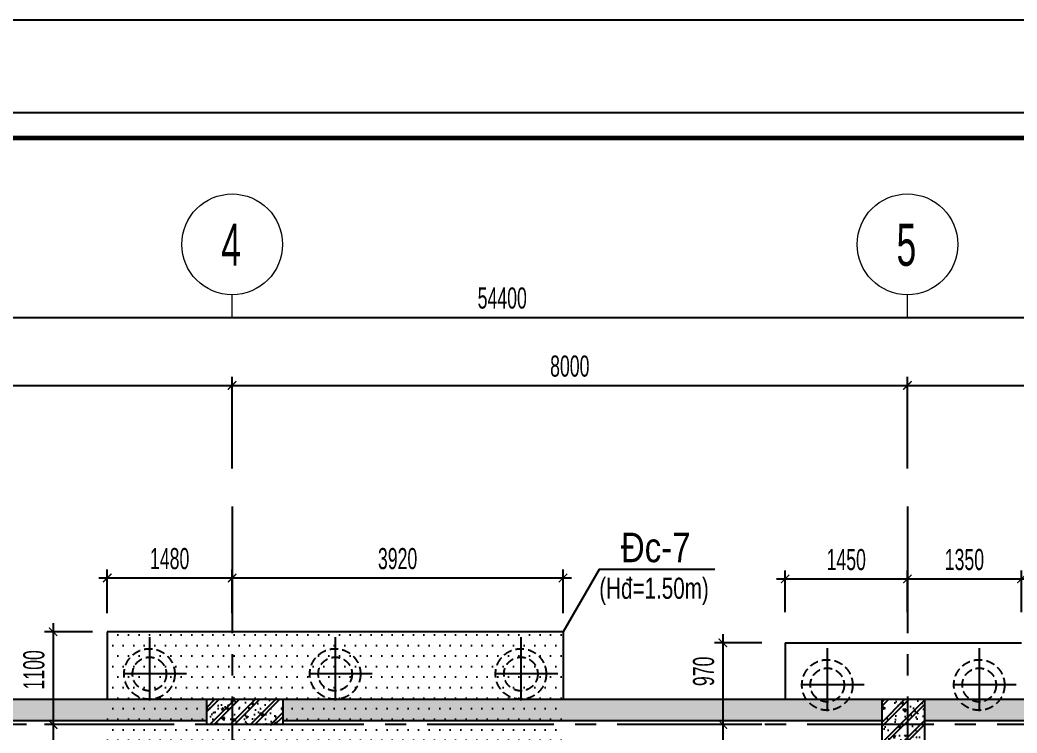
# Model space of a CAD drawing. Header units: millimetres. Extents: x 71 to 1853844, y -54216 to 5184.
# Drawn here: x 1799560 to 1811373, y -3262 to 5184 of the extents above; entities that cross this region are included whole.
import ezdxf
from ezdxf.enums import TextEntityAlignment as Align

# ---------------------------------------------------------------- set-up
doc = ezdxf.new("R2010")
doc.units = ezdxf.units.MM
doc.header["$LTSCALE"] = 1000
doc.header["$MEASUREMENT"] = 0
doc.header["$PDMODE"] = 3
doc.linetypes.add('CENTER2', pattern=[1.125, 0.75, -0.125, 0.125, -0.125])
doc.linetypes.add('HIDDEN', pattern=[0.375, 0.25, -0.125])
doc.layers.get('0').update_dxf_attribs({"linetype": 'CONTINUOUS'})
doc.layers.get('Defpoints').update_dxf_attribs({"linetype": 'CONTINUOUS'})
for name, color, linetype in [('CDC-KHUNGTEN', 7, 'CONTINUOUS'), ('CDC.01.AXIS', 160, 'CENTER2'), ('CDC.02.DIM', 1, 'CONTINUOUS'), ('CDC.03.BORDER', 3, 'CONTINUOUS'), ('CDC.04.HIDDEN', 8, 'HIDDEN'), ('CDC.06.TEXT', 2, 'CONTINUOUS'), ('CDC.09.COLUMN', 4, 'CONTINUOUS'), ('CDC.10.HATCH', 9, 'CONTINUOUS'), ('CDC.11.NOTE', 8, 'CONTINUOUS')]:
    doc.layers.add(name, color=color, linetype=linetype)
doc.layers.add('KCS_CHI', color=1, linetype='CONTINUOUS', lineweight=15)
doc.styles.add('ARIAL', font='arial.ttf', dxfattribs={"width": 0.6})
doc.dimstyles.new('100', dxfattribs={"dimscale": 100, "dimtxt": 2.5, "dimasz": 1, "dimexe": 1, "dimexo": 0, "dimgap": 1, "dimtad": 1, "dimdec": 0, "dimdsep": 46, "dimtxsty": 'ARIAL', "dimblk": 'ARCHTICK', "dimcen": 1, "dimdle": 1, "dimclrd": 1, "dimclre": 1, "dimclrt": 2, "dimadec": 0, "dimazin": 0, "dimtfac": 0.00072, "dimtdec": 0, "dimtix": 1, "dimtmove": 2, "dimatfit": 3, "dimldrblk": 'ARCHTICK', "dimfxl": 1, "dimtolj": 1, "dimarcsym": 0})
pattern_1 = [(140, (1206.07, 2432.2), (25.100854, 286.904073), [30, -330]), (85, (1206.07, 2432.2), (-300.876853, -55.500533), [24, -264]), (190.4514, (1208.16, 2456.1), (-275.775817, 231.403753), [25.496076, -280.456845]), (136.1842, (1126.07, 2432.2), (66.207606, 426.89642), [45, -495]), (186.6356, (1131.6, 2467.78), (-389.64715, 373.86508), [38.24412, -420.6852]), (81.1842, (1126.07, 2432.2), (-389.64744, 373.86478), [36, -396]), (111, (1146.07, 2472.2), (161.047556, 238.76282), [30, -330]), (316, (1146.07, 2472.2), (146.215924, 268.75285), [24, -264]), (161.4514, (1159.5, 2492.1), (-129.0122, 336.08905), [25.496076, -280.456845]), (157.5, (1206.07, 2432.2), (-117.749785, -62.3664733), [0, -260.8, 0, -268, 0, -265]), (94.5, (1206.07, 2432.2), (-152.041275, 113.34037), [0, -152.8, 0, -254.8, 0, -101]), (57.5, (1206.07, 2343), (9.021949, 213.5289745), [0, -100, 0, -312, 0, -414]), (47.5, (1206.07, 2303), (-40.041993, 233.274468), [0, -130, 0, -207.2, 0, -294]), (45, (1206.07, 2432.2), (-120.208153, 120.208153), []), (45, (1157.07, 2432.2), (-120.208153, 120.208153), [])]

# ---------------------------------------------------------------- blocks, each defined once
blk = doc.blocks.new('_ARCHTICK')
at = {"color": 0, "linetype": 'ByBlock', "const_width": 0.15}
blk.add_lwpolyline([(-0.5, -0.5), (0.5, 0.5)], dxfattribs=at)
blk = doc.blocks.new('*D9')
at = {"layer": 'CDC.02.DIM', "color": 1, "lineweight": -2, "transparency": 16777216}
for p, q in [((1794074, -129), (1794074, 956)), ((1802074, -129), (1802074, 956)), ((1793974, 856), (1802174, 856))]:
    blk.add_line(p, q, dxfattribs=at)
at = {"layer": 'Defpoints', "color": 0, "transparency": 16777216}
for p in [(1802074, 856), (1794074, -129), (1802074, -129)]:
    blk.add_point(p, dxfattribs=at)
at = {"layer": 'CDC.02.DIM', "color": 1, "lineweight": -2, "transparency": 16777216, "xscale": 100, "yscale": 100, "zscale": 100, "rotation": 180}
blk.add_blockref('_ARCHTICK', (1794074, 856), dxfattribs=at)
at = {"layer": 'CDC.02.DIM', "color": 1, "lineweight": -2, "transparency": 16777216, "xscale": 100, "yscale": 100, "zscale": 100}
blk.add_blockref('_ARCHTICK', (1802074, 856), dxfattribs=at)
at = {"layer": 'CDC.02.DIM', "color": 2, "transparency": 16777216, "insert": (1798074, 1083), "char_height": 250, "attachment_point": 5, "style": 'ARIAL'}
blk.add_mtext('\\A1;8000', dxfattribs=at)
blk = doc.blocks.new('*D10')
at = {"layer": 'CDC.02.DIM', "color": 1, "lineweight": -2, "transparency": 16777216}
for p, q in [((1802074, -129), (1802074, 956)), ((1810074, -129), (1810074, 956)), ((1801974, 856), (1810174, 856))]:
    blk.add_line(p, q, dxfattribs=at)
at = {"layer": 'Defpoints', "color": 0, "transparency": 16777216}
for p in [(1810074, 856), (1802074, -129), (1810074, -129)]:
    blk.add_point(p, dxfattribs=at)
at = {"layer": 'CDC.02.DIM', "color": 1, "lineweight": -2, "transparency": 16777216, "xscale": 100, "yscale": 100, "zscale": 100, "rotation": 180}
blk.add_blockref('_ARCHTICK', (1802074, 856), dxfattribs=at)
at = {"layer": 'CDC.02.DIM', "color": 1, "lineweight": -2, "transparency": 16777216, "xscale": 100, "yscale": 100, "zscale": 100}
blk.add_blockref('_ARCHTICK', (1810074, 856), dxfattribs=at)
at = {"layer": 'CDC.02.DIM', "color": 2, "transparency": 16777216, "insert": (1806074, 1083), "char_height": 250, "attachment_point": 5, "style": 'ARIAL'}
blk.add_mtext('\\A1;8000', dxfattribs=at)
blk = doc.blocks.new('*D11')
at = {"layer": 'CDC.02.DIM', "color": 1, "lineweight": -2, "transparency": 16777216}
for p, q in [((1810074, -129), (1810074, 956)), ((1818074, -129), (1818074, 956)), ((1809974, 856), (1818174, 856))]:
    blk.add_line(p, q, dxfattribs=at)
at = {"layer": 'Defpoints', "color": 0, "transparency": 16777216}
for p in [(1818074, 856), (1810074, -129), (1818074, -129)]:
    blk.add_point(p, dxfattribs=at)
at = {"layer": 'CDC.02.DIM', "color": 1, "lineweight": -2, "transparency": 16777216, "xscale": 100, "yscale": 100, "zscale": 100, "rotation": 180}
blk.add_blockref('_ARCHTICK', (1810074, 856), dxfattribs=at)
at = {"layer": 'CDC.02.DIM', "color": 1, "lineweight": -2, "transparency": 16777216, "xscale": 100, "yscale": 100, "zscale": 100}
blk.add_blockref('_ARCHTICK', (1818074, 856), dxfattribs=at)
at = {"layer": 'CDC.02.DIM', "color": 2, "transparency": 16777216, "insert": (1814074, 1083), "char_height": 250, "attachment_point": 5, "style": 'ARIAL'}
blk.add_mtext('\\A1;8000', dxfattribs=at)
blk = doc.blocks.new('*D14')
at = {"layer": 'CDC.02.DIM', "color": 1, "lineweight": -2, "transparency": 16777216}
for p, q in [((1777974, 1661), (1832574, 1661)), ((1778074, -129), (1778074, 1761)), ((1832474, -129), (1832474, 1761))]:
    blk.add_line(p, q, dxfattribs=at)
at = {"layer": 'Defpoints', "color": 0, "transparency": 16777216}
for p in [(1832474, 1661), (1778074, -129), (1832474, -129)]:
    blk.add_point(p, dxfattribs=at)
at = {"layer": 'CDC.02.DIM', "color": 1, "lineweight": -2, "transparency": 16777216, "xscale": 100, "yscale": 100, "zscale": 100, "rotation": 180}
blk.add_blockref('_ARCHTICK', (1778074, 1661), dxfattribs=at)
at = {"layer": 'CDC.02.DIM', "color": 1, "lineweight": -2, "transparency": 16777216, "xscale": 100, "yscale": 100, "zscale": 100}
blk.add_blockref('_ARCHTICK', (1832474, 1661), dxfattribs=at)
at = {"layer": 'CDC.02.DIM', "color": 2, "transparency": 16777216, "insert": (1805274, 1889), "char_height": 250, "attachment_point": 5, "style": 'ARIAL'}
blk.add_mtext('\\A1;54400', dxfattribs=at)
blk = doc.blocks.new('D600')
at = {"layer": 'CDC.01.AXIS'}
for p, q in [((2659919, 63050), (2659919, 62175)), ((2660356, 62612), (2659482, 62612))]:
    blk.add_line(p, q, dxfattribs=at)
at = {"layer": 'CDC.04.HIDDEN', "ltscale": 0.4}
for radius in [300, 200]:
    blk.add_circle((2659919, 62612), radius, dxfattribs=at)
blk = doc.blocks.new('*D80')
at = {"layer": 'CDC.02.DIM', "color": 1, "lineweight": -2, "transparency": 16777216}
for p, q in [((1800594, -1841), (1800594, -1325)), ((1802074, -1841), (1802074, -1325)), ((1800494, -1425), (1802174, -1425))]:
    blk.add_line(p, q, dxfattribs=at)
at = {"layer": 'Defpoints', "color": 0, "transparency": 16777216}
for p in [(1802074, -1425), (1800594, -1841), (1802074, -1841)]:
    blk.add_point(p, dxfattribs=at)
at = {"layer": 'CDC.02.DIM', "color": 1, "lineweight": -2, "transparency": 16777216, "xscale": 100, "yscale": 100, "zscale": 100, "rotation": 180}
blk.add_blockref('_ARCHTICK', (1800594, -1425), dxfattribs=at)
at = {"layer": 'CDC.02.DIM', "color": 1, "lineweight": -2, "transparency": 16777216, "xscale": 100, "yscale": 100, "zscale": 100}
blk.add_blockref('_ARCHTICK', (1802074, -1425), dxfattribs=at)
at = {"layer": 'CDC.02.DIM', "color": 2, "transparency": 16777216, "insert": (1801334, -1197), "char_height": 250, "attachment_point": 5, "style": 'ARIAL'}
blk.add_mtext('\\A1;1480', dxfattribs=at)
blk = doc.blocks.new('*D81')
at = {"layer": 'CDC.02.DIM', "color": 1, "lineweight": -2, "transparency": 16777216}
for p, q in [((1802074, -1841), (1802074, -1325)), ((1805994, -1841), (1805994, -1325)), ((1801974, -1425), (1806094, -1425))]:
    blk.add_line(p, q, dxfattribs=at)
at = {"layer": 'Defpoints', "color": 0, "transparency": 16777216}
for p in [(1805994, -1425), (1802074, -1841), (1805994, -1841)]:
    blk.add_point(p, dxfattribs=at)
at = {"layer": 'CDC.02.DIM', "color": 1, "lineweight": -2, "transparency": 16777216, "xscale": 100, "yscale": 100, "zscale": 100, "rotation": 180}
blk.add_blockref('_ARCHTICK', (1802074, -1425), dxfattribs=at)
at = {"layer": 'CDC.02.DIM', "color": 1, "lineweight": -2, "transparency": 16777216, "xscale": 100, "yscale": 100, "zscale": 100}
blk.add_blockref('_ARCHTICK', (1805994, -1425), dxfattribs=at)
at = {"layer": 'CDC.02.DIM', "color": 2, "transparency": 16777216, "insert": (1804034, -1197), "char_height": 250, "attachment_point": 5, "style": 'ARIAL'}
blk.add_mtext('\\A1;3920', dxfattribs=at)
blk = doc.blocks.new('*D82')
at = {"layer": 'CDC.02.DIM', "color": 1, "lineweight": -2, "transparency": 16777216}
for p, q in [((1799953, -1962), (1799953, -3261)), ((1800421, -2062), (1799853, -2062)), ((1800421, -3161), (1799853, -3161))]:
    blk.add_line(p, q, dxfattribs=at)
at = {"layer": 'Defpoints', "color": 0, "transparency": 16777216}
for p in [(1800421, -2062), (1799953, -3161), (1800421, -3161)]:
    blk.add_point(p, dxfattribs=at)
at = {"layer": 'CDC.02.DIM', "color": 1, "lineweight": -2, "transparency": 16777216, "xscale": 100, "yscale": 100, "zscale": 100}
for p, rotation in [((1799953, -2062), 90), ((1799953, -3161), 270)]:
    blk.add_blockref('_ARCHTICK', p, dxfattribs=dict(at, rotation=rotation))
at = {"layer": 'CDC.02.DIM', "color": 2, "transparency": 16777216, "insert": (1799726, -2513), "char_height": 250, "attachment_point": 5, "rotation": 90, "style": 'ARIAL'}
blk.add_mtext('\\A1;1100', dxfattribs=at)
blk = doc.blocks.new('*D83')
at = {"layer": 'CDC.02.DIM', "color": 1, "lineweight": -2, "transparency": 16777216}
for p, q in [((1799953, -3061), (1799953, -9261)), ((1800421, -3161), (1799853, -3161)), ((1800421, -9161), (1799853, -9161))]:
    blk.add_line(p, q, dxfattribs=at)
at = {"layer": 'Defpoints', "color": 0, "transparency": 16777216}
for p in [(1800421, -3161), (1799953, -9161), (1800421, -9161)]:
    blk.add_point(p, dxfattribs=at)
at = {"layer": 'CDC.02.DIM', "color": 1, "lineweight": -2, "transparency": 16777216, "xscale": 100, "yscale": 100, "zscale": 100}
for p, rotation in [((1799953, -3161), 90), ((1799953, -9161), 270)]:
    blk.add_blockref('_ARCHTICK', p, dxfattribs=dict(at, rotation=rotation))
at = {"layer": 'CDC.02.DIM', "color": 2, "transparency": 16777216, "insert": (1799726, -6682), "char_height": 250, "attachment_point": 5, "rotation": 90, "style": 'ARIAL'}
blk.add_mtext('\\A1;6000', dxfattribs=at)
blk = doc.blocks.new('*D85')
at = {"layer": 'CDC.02.DIM', "color": 1, "lineweight": -2, "transparency": 16777216}
for p, q in [((1808624, -1829), (1808624, -1336)), ((1810074, -1829), (1810074, -1336)), ((1808524, -1436), (1810174, -1436))]:
    blk.add_line(p, q, dxfattribs=at)
at = {"layer": 'Defpoints', "color": 0, "transparency": 16777216}
for p in [(1810074, -1436), (1808624, -1829), (1810074, -1829)]:
    blk.add_point(p, dxfattribs=at)
at = {"layer": 'CDC.02.DIM', "color": 1, "lineweight": -2, "transparency": 16777216, "xscale": 100, "yscale": 100, "zscale": 100, "rotation": 180}
blk.add_blockref('_ARCHTICK', (1808624, -1436), dxfattribs=at)
at = {"layer": 'CDC.02.DIM', "color": 1, "lineweight": -2, "transparency": 16777216, "xscale": 100, "yscale": 100, "zscale": 100}
blk.add_blockref('_ARCHTICK', (1810074, -1436), dxfattribs=at)
at = {"layer": 'CDC.02.DIM', "color": 2, "transparency": 16777216, "insert": (1809349, -1209), "char_height": 250, "attachment_point": 5, "style": 'ARIAL'}
blk.add_mtext('\\A1;1450', dxfattribs=at)
blk = doc.blocks.new('*D86')
at = {"layer": 'CDC.02.DIM', "color": 1, "lineweight": -2, "transparency": 16777216}
for p, q in [((1810074, -1829), (1810074, -1336)), ((1811424, -1829), (1811424, -1336)), ((1809974, -1436), (1811524, -1436))]:
    blk.add_line(p, q, dxfattribs=at)
at = {"layer": 'Defpoints', "color": 0, "transparency": 16777216}
for p in [(1811424, -1436), (1810074, -1829), (1811424, -1829)]:
    blk.add_point(p, dxfattribs=at)
at = {"layer": 'CDC.02.DIM', "color": 1, "lineweight": -2, "transparency": 16777216, "xscale": 100, "yscale": 100, "zscale": 100, "rotation": 180}
blk.add_blockref('_ARCHTICK', (1810074, -1436), dxfattribs=at)
at = {"layer": 'CDC.02.DIM', "color": 1, "lineweight": -2, "transparency": 16777216, "xscale": 100, "yscale": 100, "zscale": 100}
blk.add_blockref('_ARCHTICK', (1811424, -1436), dxfattribs=at)
at = {"layer": 'CDC.02.DIM', "color": 2, "transparency": 16777216, "insert": (1810749, -1208), "char_height": 250, "attachment_point": 5, "style": 'ARIAL'}
blk.add_mtext('\\A1;1350', dxfattribs=at)
blk = doc.blocks.new('*D87')
at = {"layer": 'CDC.02.DIM', "color": 1, "lineweight": -2, "transparency": 16777216}
for p, q in [((1807887, -2092), (1807887, -3261)), ((1808348, -2192), (1807787, -2192)), ((1808348, -3161), (1807787, -3161))]:
    blk.add_line(p, q, dxfattribs=at)
at = {"layer": 'Defpoints', "color": 0, "transparency": 16777216}
for p in [(1808348, -2192), (1807887, -3161), (1808348, -3161)]:
    blk.add_point(p, dxfattribs=at)
at = {"layer": 'CDC.02.DIM', "color": 1, "lineweight": -2, "transparency": 16777216, "xscale": 100, "yscale": 100, "zscale": 100}
for p, rotation in [((1807887, -2192), 90), ((1807887, -3161), 270)]:
    blk.add_blockref('_ARCHTICK', p, dxfattribs=dict(at, rotation=rotation))
at = {"layer": 'CDC.02.DIM', "color": 2, "transparency": 16777216, "insert": (1807660, -2531), "char_height": 250, "attachment_point": 5, "rotation": 90, "style": 'ARIAL'}
blk.add_mtext('\\A1;970', dxfattribs=at)
blk = doc.blocks.new('*D88')
at = {"layer": 'CDC.02.DIM', "color": 1, "lineweight": -2, "transparency": 16777216}
for p, q in [((1807887, -3061), (1807887, -4852)), ((1808348, -3161), (1807787, -3161)), ((1808348, -4752), (1807787, -4752))]:
    blk.add_line(p, q, dxfattribs=at)
at = {"layer": 'Defpoints', "color": 0, "transparency": 16777216}
for p in [(1808348, -3161), (1807887, -4752), (1808348, -4752)]:
    blk.add_point(p, dxfattribs=at)
at = {"layer": 'CDC.02.DIM', "color": 1, "lineweight": -2, "transparency": 16777216, "xscale": 100, "yscale": 100, "zscale": 100}
for p, rotation in [((1807887, -3161), 90), ((1807887, -4752), 270)]:
    blk.add_blockref('_ARCHTICK', p, dxfattribs=dict(at, rotation=rotation))
at = {"layer": 'CDC.02.DIM', "color": 2, "transparency": 16777216, "insert": (1807660, -3957), "char_height": 250, "attachment_point": 5, "rotation": 90, "style": 'ARIAL'}
blk.add_mtext('\\A1;1590', dxfattribs=at)
blk = doc.blocks.new('KHUNG TEN')
at = {"layer": 'CDC-KHUNGTEN', "color": 8}
blk.add_lwpolyline([(75096, 1100), (83000, 1100), (83000, 58300), (3000, 58300), (3000, 1100), (75096, 1100)], dxfattribs=at)
at = {"layer": 'CDC-KHUNGTEN', "color": 255, "lineweight": 60}
blk.add_lwpolyline([(74900, 1400), (74900, 58000), (3300, 58000), (3300, 1400), (74900, 1400)], close=True, dxfattribs=at)
at = {"layer": 'Defpoints', "color": 1, "ltscale": 0.2}
blk.add_lwpolyline([(0, 0), (0, 59400), (84100, 59400), (84100, 0), (0, 0)], close=True, dxfattribs=at)

msp = doc.modelspace()

# ---------------------------------------------------------------- hatches: boundary and pattern name
at = {"layer": 'CDC.10.HATCH'}
h = msp.add_hatch(dxfattribs=at)
h.set_pattern_fill('DOTS', color=256, scale=2000, style=0)
h.set_pattern_definition([(0, (-2903.93, 9402.2), (62.5, 125), [0, -125])])
h.paths.add_polyline_path([(1805994.3, -2786.6), (1800594.3, -2786.6), (1800594.3, -13063.5), (1805614.3, -13063.5), (1805614.3, -12181.5), (1805994.3, -12181.5)])
h.paths.add_polyline_path([(1805994.3, -12181.5), (1805614.3, -12181.5), (1805614.3, -13063.5), (1805994.3, -13063.5)])
h.paths.add_polyline_path([(1805994.3, -2061.7), (1800594.3, -2061.7), (1800594.3, -2786.6), (1805994.3, -2786.6)])
h = msp.add_hatch(dxfattribs=at)
h.set_pattern_fill('1BETONG2-BOP', color=256, scale=40, angle=90, style=0, pattern_type=2)
h.set_pattern_definition(pattern_1)
h.paths.add_polyline_path([(1785824.3, -2861.6), (1778274.3, -2861.6), (1778274.3, -3111.6), (1785824.3, -3111.6)])
h.paths.add_polyline_path([(1793774.3, -2861.6), (1786324.3, -2861.6), (1786324.3, -3111.6), (1793774.3, -3111.6)])
h.paths.add_polyline_path([(1801774.3, -2861.6), (1794274.3, -2861.6), (1794274.3, -3111.6), (1801774.3, -3111.6)])
h.paths.add_polyline_path([(1809774.3, -2861.6), (1802674.3, -2861.6), (1802674.3, -3111.6), (1809774.3, -3111.6)])
h.paths.add_polyline_path([(1817774.3, -2861.6), (1810274.3, -2861.6), (1810274.3, -3111.6), (1817774.3, -3111.6)])
h.paths.add_polyline_path([(1825874.3, -2861.6), (1818274.3, -2861.6), (1818274.3, -3111.6), (1825874.3, -3111.6)])
h.paths.add_polyline_path([(1832274.3, -2861.6), (1826374.3, -2861.6), (1826374.3, -3111.6), (1832274.3, -3111.6)])
h = msp.add_hatch(dxfattribs=at)
h.set_pattern_fill('1BETONG2-BOP', color=256, scale=40, angle=90, style=0, pattern_type=2)
h.set_pattern_definition(pattern_1)
h.paths.add_polyline_path([(1802674.3, -3161.5), (1802674.3, -2861.5), (1801774.3, -2861.5), (1801774.3, -3161.5)])
h = msp.add_hatch(dxfattribs=at)
h.set_pattern_fill('1BETONG2-BOP', color=256, scale=40, angle=90, style=0, pattern_type=2)
h.set_pattern_definition(pattern_1)
h.paths.add_polyline_path([(1802674.3, -3161.5), (1802674.3, -2861.5), (1801774.3, -2861.5), (1801774.3, -3161.5)])
h = msp.add_hatch(dxfattribs=at)
h.set_pattern_fill('1BETONG2-BOP', color=256, scale=40, angle=90, style=0, pattern_type=2)
h.set_pattern_definition(pattern_1)
h.paths.add_polyline_path([(1809774.3, -3561.5), (1810274.3, -3561.5), (1810274.3, -2861.5), (1809774.3, -2861.5)])
h = msp.add_hatch(dxfattribs=at)
h.set_pattern_fill('1BETONG2-BOP', color=256, scale=40, angle=90, style=0, pattern_type=2)
h.set_pattern_definition(pattern_1)
h.paths.add_polyline_path([(1809774.3, -3561.5), (1810274.3, -3561.5), (1810274.3, -2861.5), (1809774.3, -2861.5)])

# ---------------------------------------------------------------- linework, layer by layer
at = {"layer": 'CDC.01.AXIS', "ltscale": 2}
for p, q in [((1802074.3, -578.6), (1802074.3, -35145.9)), ((1802074.3, -578.6), (1802074.3, -35145.9)), ((1810074.3, -578.6), (1810074.3, -35145.9)), ((1810074.3, -578.6), (1810074.3, -35145.9)), ((1835136, -3161.5), (1776902.9, -3161.5)), ((1835136, -3161.5), (1776902.9, -3161.5))]:
    msp.add_line(p, q, dxfattribs=at)
at = {"layer": 'CDC.03.BORDER'}
for p, q in [((1805994.3, -2061.7), (1800594.3, -2061.7)), ((1800594.3, -2061.7), (1800594.3, -2861.6)), ((1805994.3, -2061.7), (1805994.3, -2861.6)), ((1808624.3, -2191.9), (1811424.3, -2191.9)), ((1808624.3, -2191.9), (1808624.3, -2861.6)), ((1795424.3, -2861.6), (1808624.3, -2861.6))]:
    msp.add_line(p, q, dxfattribs=at)
at = {"layer": 'CDC.09.COLUMN'}
for p, q in [((1777774.3, -2861.6), (1832773.7, -2861.6)), ((1794274.3, -3111.6), (1801774.3, -3111.6)), ((1802674.3, -3111.6), (1809774.3, -3111.6)), ((1810274.3, -3111.6), (1817774.3, -3111.6))]:
    msp.add_line(p, q, dxfattribs=at)
at = {"layer": 'CDC.09.COLUMN', "ltscale": 2000}
for points in [[(1801774.3, -3161.5), (1801774.3, -2861.5), (1802674.3, -2861.5), (1802674.3, -3161.5)], [(1801774.3, -3161.5), (1801774.3, -2861.5), (1802674.3, -2861.5), (1802674.3, -3161.5)], [(1801774.3, -3161.5), (1801774.3, -2861.5), (1802674.3, -2861.5), (1802674.3, -3161.5)], [(1801774.3, -3161.5), (1801774.3, -2861.5), (1802674.3, -2861.5), (1802674.3, -3161.5)], [(1809774.3, -3561.5), (1809774.3, -2861.5), (1810274.3, -2861.5), (1810274.3, -3561.5)], [(1809774.3, -3561.5), (1809774.3, -2861.5), (1810274.3, -2861.5), (1810274.3, -3561.5)], [(1809774.3, -3561.5), (1809774.3, -2861.5), (1810274.3, -2861.5), (1810274.3, -3561.5)], [(1809774.3, -3561.5), (1809774.3, -2861.5), (1810274.3, -2861.5), (1810274.3, -3561.5)]]:
    msp.add_lwpolyline(points, close=True, dxfattribs=at)
at = {"layer": 'CDC.11.NOTE'}
msp.add_lwpolyline([(1807790.6, -1323), (1806420.7, -1323), (1805994.3, -2061.7)], dxfattribs=at)
at = {"layer": 'KCS_CHI'}
for p, q in [((1802074.3, 1661.5), (1802074.3, 1929.5)), ((1810074.3, 1661.5), (1810074.3, 1929.5))]:
    msp.add_line(p, q, dxfattribs=at)
for centre in [(1802074.3, 2526.1), (1810074.3, 2526.1)]:
    msp.add_circle(centre, 596.6, dxfattribs=at)

# ---------------------------------------------------------------- block references
at = {"layer": 'CDC.03.BORDER'}
for p in [(-858824.6, -65174.1), (-856624.6, -65174.1), (-854424.6, -65174.1), (-850794.6, -65304.3), (-848994.6, -65304.3)]:
    msp.add_blockref('D600', p, dxfattribs=at)
at = {"layer": 'CDC.06.TEXT'}
msp.add_blockref('KHUNG TEN', (1769743.8, -54216), dxfattribs=at)

# ---------------------------------------------------------------- texts
at = {"layer": 'CDC.06.TEXT', "style": 'ARIAL', "width": 0.6}
for s, p in [('4', (1801945.3, 2272.2)), ('5', (1809945.3, 2272.2))]:
    msp.add_text(s, height=500, dxfattribs=at).set_placement(p)
at = {"layer": 'CDC.06.TEXT', "style": 'ARIAL'}
for s, height, width, p in [('Đc-7', 350, 0.8, (1807091.8, -1063)), ('(Hđ=1.50m)', 250, 0.7, (1807071.9, -1546.3))]:
    msp.add_text(s, height=height, dxfattribs=dict(at, width=width)).set_placement(p, align=Align.MIDDLE_CENTER)

# ---------------------------------------------------------------- dimensions: what is measured, and where the dimension line sits
at = {"layer": 'CDC.02.DIM'}
for base, p1, p2, picture, middle in [((1832473.7, 1661.5), (1778073.7, -129.3), (1832473.7, -129.3), '*D14', (1805273.7, 1889.1)), ((1802074.3, 855.8), (1794074.3, -129.3), (1802074.3, -129.3), '*D9', (1798074.3, 1083.5)), ((1810074.3, 855.8), (1802074.3, -129.3), (1810074.3, -129.3), '*D10', (1806074.3, 1083.5)), ((1818074.3, 855.8), (1810074.3, -129.3), (1818074.3, -129.3), '*D11', (1814074.3, 1083.5)), ((1802074.3, -1424.6), (1800594.3, -1841.2), (1802074.3, -1841.2), '*D80', (1801334.3, -1196.9)), ((1805994.3, -1424.6), (1802074.3, -1841.2), (1805994.3, -1841.2), '*D81', (1804034.3, -1196.8)), ((1810074.3, -1436.2), (1808624.3, -1828.9), (1810074.3, -1828.9), '*D85', (1809349.3, -1208.6)), ((1811424.3, -1436.2), (1810074.3, -1828.9), (1811424.3, -1828.9), '*D86', (1810749.3, -1208.5))]:
    dim = msp.add_linear_dim(base=base, p1=p1, p2=p2, dimstyle='100', dxfattribs=at)
    dim.commit()
    dim.dimension.update_dxf_attribs({"geometry": picture, "text_midpoint": middle})
for base, p1, p2, picture, middle in [((1799953.2, -3161.5), (1800420.6, -2061.7), (1800420.6, -3161.5), '*D82', (1799725.5, -2512.9)), ((1807887.2, -3161.5), (1808348.1, -2191.9), (1808348.1, -3161.5), '*D87', (1807659.5, -2531)), ((1799953.2, -9161.5), (1800420.6, -3161.5), (1800420.6, -9161.5), '*D83', (1799725.5, -6681.7))]:
    dim = msp.add_linear_dim(base=base, p1=p1, p2=p2, angle=90, dimstyle='100', dxfattribs=at)
    dim.commit()
    dim.dimension.update_dxf_attribs({"geometry": picture, "text_midpoint": middle, "dimtype": 160})
dim = msp.add_linear_dim(base=(1807887.2, -4751.7), p1=(1808348.1, -3161.5), p2=(1808348.1, -4751.7), angle=90, dimstyle='100', dxfattribs=at)
dim.commit()
dim.dimension.update_dxf_attribs({"geometry": '*D88', "text_midpoint": (1807659.5, -3956.6)})

doc.saveas('drawing.dxf')
